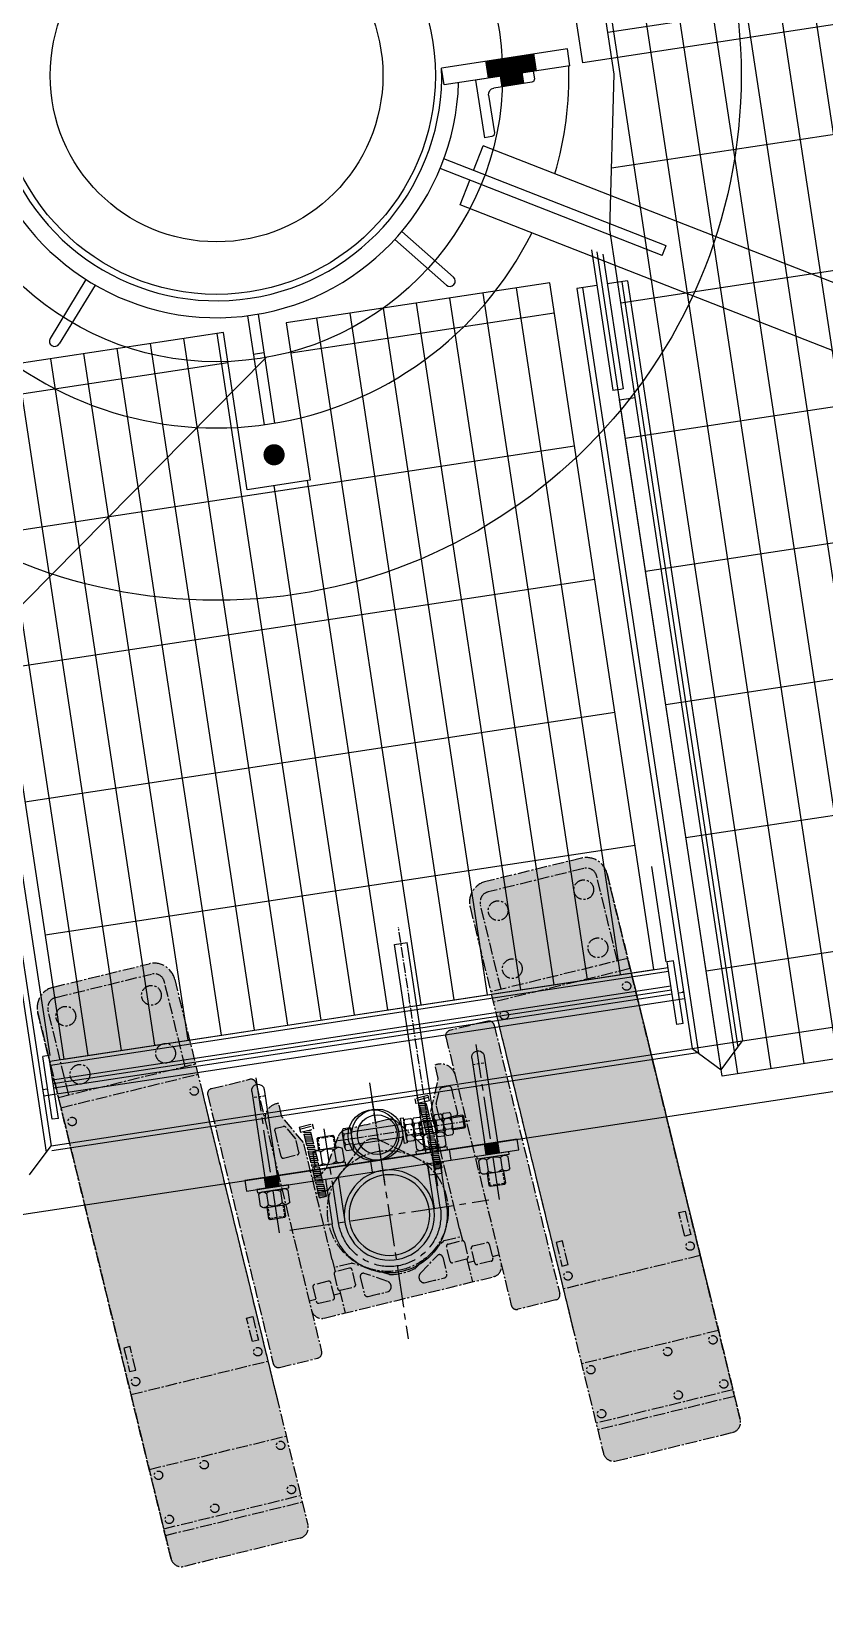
# Model space of a CAD drawing. Extents: x -408 to 1508121, y -29672 to 868845.
# Drawn here: x 1342559 to 1343307, y 372137 to 373633 of the extents above; entities that cross this region are included whole.
import ezdxf

# ---------------------------------------------------------------- set-up
doc = ezdxf.new("R2010")
doc.units = 0
doc.header["$MEASUREMENT"] = 0
for name, pattern in [('CENTER2', [16.875, 11.25, -1.875, 1.875, -1.875]), ('CENTRE', [58, 40, -6, 6, -6]), ('HIDDEN2', [4, 2.5, -1.5])]:
    doc.linetypes.add(name, pattern=pattern)
doc.layers.get('0').update_dxf_attribs({"lineweight": 25})
doc.layers.get('DEFPOINTS').update_dxf_attribs({"color": 1})
for name, color, linetype in [('-GRATING SLOT', 2, 'Continuous'), ('Building Exist', 8, 'Continuous'), ('Cable Ladder Exist', 7, 'Continuous'), ('ELEC', 1, 'CENTER2'), ('Hatch', 8, 'Continuous'), ('Monopole Exist', 7, 'Continuous'), ('Poles Exist', 7, 'Continuous'), ('Steelwork centreline', 1, 'CENTRE'), ('Steelwork Exist', 7, 'Continuous'), ('Steelwork Hidden', 1, 'Continuous'), ('Steelwork New', 2, 'Continuous')]:
    doc.layers.add(name, color=color, linetype=linetype)
pattern_1 = [(98.6293691672023, (1343210.438088908, 372749.4975708759), (-31.39057733275509, -4.763838233643369), []), (188.6293691672023, (1343210.438088908, 372749.4975708759), (19.05535293457347, -125.5623093310203), [])]
pattern_2 = [(255, (-12479.50001493878, -2438.904908980039), (1.690370196005869, -0.4529333289294116), [])]

# ---------------------------------------------------------------- blocks, each defined once
blk = doc.blocks.new('1651651')
at = {"layer": 'Monopole Exist', "color": 8}
for p, q in [((740814.0503221236, 419302.0154061548), (740779.4334414382, 419435.1232124968)), ((740833.4494959847, 419306.8838033381), (740798.7895780816, 419440.1570951153)), ((741109.5840900538, 419377.802196404), (741115.7670692098, 419385.6616345999)), ((741109.5840900538, 419377.802196404), (741141.0218428369, 419353.0702797792)), ((741115.7670692098, 419385.6616345999), (741147.2048219935, 419360.9297179746)), ((741117.4435282497, 419371.6192172482), (741034.4505831351, 419253.7103878794)), ((741133.1624046415, 419359.253258935), (741049.969464395, 419241.060294671)), ((741141.0218428369, 419353.0702797792), (741147.2048219935, 419360.9297179746)), ((740493.9583980786, 419231.9822982739), (740514.1132728175, 419266.533434641)), ((740502.5961821703, 419226.9435795891), (740522.7510569093, 419261.4947159561)), ((740522.7510569093, 419261.4947159561), (740514.1132728175, 419266.533434641)), ((740517.7123382249, 419252.8569318647), (740646.258915417, 419186.778042645)), ((740502.5961821703, 419226.9435795891), (740493.9583980786, 419231.9822982739)), ((740507.6349008547, 419235.5813636809), (740635.8724531528, 419169.661327558))]:
    blk.add_line(p, q, dxfattribs=at)
for centre, radius in [((740871.7344647446, 419038.2493361417), 495.0000000000143), ((740784.7520395321, 419454.4030598596), 19.99999999997682), ((740871.7344647446, 419038.2493361417), 270)]:
    blk.add_circle(centre, radius, dxfattribs=at)
blk = doc.blocks.new('NEW MOUNT')
at = {"layer": 'Building Exist'}
h = blk.add_hatch(color=2, dxfattribs=at)
h.dxf.hatch_style = 1
h.paths.add_polyline_path([(-97.99997345975679, 9.994499960404935), (-105.0001735717323, 9.994537142523768), (-105.0002194128028, 0.0005733540147048), (-97.99997345975679, 0.0005351291511033)])
h.paths.add_polyline_path([(-105.0001735717323, 9.994537142523768), (-111.9999734597568, 9.994574322516197), (-111.9999734597568, 0.000611576191659), (-105.0002194128028, 0.0005733540147048)])
h = blk.add_hatch(color=2, dxfattribs=at)
h.dxf.hatch_style = 1
h.paths.add_polyline_path([(-48.55027701400468, 9.995699700324618), (-71.99997345975679, 9.995228154903087), (-71.99997345975679, 0.0003931560713681), (-48.55033010555053, 0.0002651092236192)])
h.paths.add_polyline_path([(-7.999973459756802, 9.99651511855518), (-48.55027701400468, 9.995699700324618), (-48.55033010555053, 0.0002651092236192), (-7.999973459756802, 4.36838799942e-05)])
h = blk.add_hatch(color=2, dxfattribs=at)
h.dxf.hatch_style = 1
h.paths.add_polyline_path([(48.55038321028768, 9.995699700324618), (72.00007965603982, 9.995228154903087), (72.00007965603982, 0.0003931560713681), (48.55043630183354, 0.0002651092236192)])
h.paths.add_polyline_path([(8.000079656039816, 9.99651511855518), (48.55038321028768, 9.995699700324618), (48.55043630183354, 0.0002651092236192), (8.000079656039816, 4.36838799942e-05)])
h = blk.add_hatch(color=2, dxfattribs=at)
h.dxf.hatch_style = 1
h.paths.add_polyline_path([(98.00002654024321, 9.994499960404935), (105.0002266522187, 9.994537142523768), (105.0002724932892, 0.0005733540147048), (98.00002654024321, 0.0005351291511033)])
h.paths.add_polyline_path([(105.0002266522187, 9.994537142523768), (112.0000265402432, 9.994574322516197), (112.0000265402432, 0.000611576191659), (105.0002724932892, 0.0005733540147048)])
at = {"color": 2}
blk.add_lwpolyline([(-130.0000000176551, -0.0059381552309787), (-129.9999469018585, 9.99406184462714), (130.0000530981415, 9.999290134463081), (129.9999999823449, -0.0007098653913999), (-129.999999982343, 0.0007098653913999)], dxfattribs=at)
at = {"layer": 'Steelwork centreline'}
for p, q in [((2.65402431978e-05, -73.6831518124648), (2.65402431978e-05, 170.635769244629)), ((-104.9999734597568, 53.62161284609829), (-105.0008273696549, -94.3414511189372)), ((-94.96396817046208, 52.54718039781764), (94.96402125094843, 52.54617158020447)), ((-48.54997345788433, 52.54701141342011), (-48.55052665888615, -37.00442193518029)), ((48.5500265403316, 52.54670785848758), (48.54947333932797, -37.00472549011465)), ((105.0000265402432, 53.62161284609829), (105.0008804501412, -94.3414511189372))]:
    blk.add_line(p, q, dxfattribs=at)
blk.add_arc((2.65402431978e-05, 52.54667598901106), 48.55, 359.9993738503077, 180, dxfattribs=at)
at = {"layer": 'Steelwork Exist', "color": 2}
for p, q in [((-54.55027701453764, 9.995609933575906), (-54.5499734578043, 52.54704328289846)), ((-42.55027701469953, 9.995546194619235), (-42.54997345796619, 52.54697954394361)), ((42.54972298364918, 9.995306378641544), (42.55002654042619, 52.54673972796228)), ((54.54972298348002, 9.995242639688511), (54.55002654024247, 52.54667598901106)), ((-119.0001202029671, 25.99461150457319), (-119.0001786303437, 14.99461150473689)), ((-115.392414425276, 27.99459234198548), (-94.60780473473824, 27.99448194288016)), ((-111.6668452971135, 14.99457255314883), (-111.6667868697404, 25.99457255299058)), ((-98.33351196396687, 14.99450173208788), (-98.33345353659388, 25.99450173193145)), ((-91.00012020336365, 25.99446278035066), (-91.00017863073664, 14.99446278050527)), ((91.00017328385002, 25.99446278035066), (91.000231711223, 14.99446278050527)), ((115.3924675057624, 27.99459234198548), (94.60785781522465, 27.99448194288016)), ((98.33356504445328, 14.99450173208788), (98.33350661708029, 25.99450173193145)), ((111.6668983775998, 14.99457255314883), (111.6668399502268, 25.99457255299058)), ((119.0001732834534, 25.99461150457319), (119.0002317108301, 14.99461150473689)), ((-115.3924940989691, 12.99459234219648), (-94.60788440842772, 12.99448194309298)), ((115.3925471794555, 12.99459234219648), (94.60793748891409, 12.99448194309298)), ((-111.0007623730143, -82.10465514742698), (-111.0002583041459, -0.0054309877505148)), ((-99.00076237319081, -82.10471888638001), (-99.00025830431879, -0.0054947267017269)), ((-62.5504151155219, -16.0043475733637), (-62.5503566881489, -5.004347573520134)), ((-38.15804121991822, -3.004477135214982), (-58.94265091045963, -3.004366736106022)), ((-55.21702335491863, -5.004386525104564), (-55.21708178229165, -16.00438652494631)), ((-41.88369002177386, -5.004457346163691), (-41.88374844914688, -16.00445734600725)), ((-34.55041511591844, -16.00449629759168), (-34.55035668854363, -5.004496297759033)), ((34.54958488115517, -16.00494087491643), (34.54964330852817, -5.004940875072862)), ((58.94195877675882, -3.005070436767709), (38.15734908621744, -3.004960037658746)), ((41.88297664175843, -5.004979826657289), (41.88291821438543, -16.00497982649904)), ((55.21630997490318, -5.005050647716416), (55.21625154753018, -16.00505064755998)), ((62.54958488075863, -16.00508959914441), (62.54964330813344, -5.005089599311759)), ((99.00081545367719, -82.10471888638001), (99.00031138480516, -0.0054947267017269)), ((111.0008154535007, -82.10465514742698), (111.0003113846323, -0.0054309877505148)), ((-38.15812089360952, -18.00447713500216), (-58.94273058415275, -18.00436673589684)), ((58.94187910306754, -18.00507043655489), (38.15726941252433, -18.00496003744956))]:
    blk.add_line(p, q, dxfattribs=at)
at = {"layer": 'Steelwork Exist', "color": 8, "linetype": 'HIDDEN2'}
for p, q in [((-97.00005115274328, 38.99449464964346), (-113.0000511525195, 38.99457963491478)), ((-112.0000458409558, 39.99457432332201), (-112.0001095799052, 27.99457432349118)), ((-98.00010958010172, 27.9944999613781), (-98.0000458411505, 39.99449996121075)), ((97.00010423322964, 38.99449464964346), (113.0001042330059, 38.99457963491478)), ((98.00016266058813, 27.9944999613781), (98.00009892163686, 39.99449996121075)), ((112.0000989214422, 39.99457432332201), (112.0001626603916, 27.99457432349118)), ((-56.55048416613317, -29.0043794426565), (-40.55048416635691, -29.00446442792964)), ((-55.55042573877654, -18.00438475438932), (-55.55048947772957, -30.0043847542238)), ((-41.55048947793146, -30.00445911633324), (-41.55042573897482, -18.00445911650604)), ((40.54951583054388, -29.00497274420923), (56.54951583032016, -29.00505772948236)), ((41.54957425790053, -18.00497805594204), (41.5495105189475, -30.00497805577652)), ((55.54951051874559, -30.00505241788597), (55.54957425770225, -18.00505241805877)), ((-99.00073050371793, -76.10471888646369), (-111.0007305035487, -76.10465514751066)), ((99.00078358420431, -76.10471888646369), (111.0007835840351, -76.10465514751066))]:
    blk.add_line(p, q, dxfattribs=at)
at = {"layer": 'Steelwork Exist', "color": 2}
for points in [[(-97.00010958012173, 27.99449464979989), (-97.00005115274328, 38.99449464964346), (-98.0000458411505, 39.99449996121075), (-112.0000458409558, 39.99457432332201), (-113.0000511525195, 38.99457963491478), (-113.000109579898, 27.99457963507121)], [(97.00016266060814, 27.99449464979989), (97.00010423322964, 38.99449464964346), (98.00009892163686, 39.99449996121075), (112.0000989214422, 39.99457432332201), (113.0001042330059, 38.99457963491478), (113.0001626603843, 27.99457963507121)], [(-56.55042573876745, -18.00437944281293), (-56.55048416613317, -29.0043794426565), (-55.55048947772957, -30.0043847542238), (-41.55048947793146, -30.00445911633324), (-40.55048416635691, -29.00446442792964), (-40.55042573898754, -18.00446442808606)], [(40.54957425790962, -18.00497274436566), (40.54951583054388, -29.00497274420923), (41.5495105189475, -30.00497805577652), (55.54951051874559, -30.00505241788597), (56.54951583032016, -29.00505772948236), (56.54957425768952, -18.00505772963879)]]:
    blk.add_lwpolyline(points, dxfattribs=at)
at = {"layer": 'Steelwork Exist'}
for points in [[(-90.00018925390758, 12.99445746895617), (-90.00020518864767, 9.994457468999826), (-120.0002051882238, 9.994616816382404), (-120.0001892534874, 12.99461681633875), (-90.00018925390758, 12.99445746895617)], [(90.00024233439397, 12.99445746895617), (90.00025826913406, 9.994457468999826), (120.0002582687102, 9.994616816382404), (120.0002423339738, 12.99461681633875), (90.00024233439397, 12.99445746895617)], [(-63.55034606497793, -3.004342261967393), (-63.55033013024149, -0.0043422620110505), (-33.5503301306635, -0.0045016093972663), (-33.55034606540357, -3.004501609353609), (-63.55034606497793, -3.004342261967393)], [(33.54965393169914, -3.00493556352012), (33.54966986643558, -0.0049355635637767), (63.54966986601357, -0.0050949109499925), (63.5496539312735, -3.005094910906336), (33.54965393169914, -3.00493556352012)]]:
    blk.add_lwpolyline(points, dxfattribs=at)
at = {"layer": 'Steelwork Exist', "color": 2}
for radius in [42.54999999999999, 38.05]:
    blk.add_circle((2.65402431978e-05, 52.54667598901106), radius, dxfattribs=at)
for centre, radius, start, end in [((2.65402431978e-05, 52.54667598901106), 54.55, 359.9993912933662, 180), ((-115.3334994271172, 17.35483373020361), 4.360640472798487, 212.7691719163159, 327.2302194215258), ((-115.3334660729633, 23.63435032751295), 4.360640472798487, 32.76917191631592, 147.2302194215258), ((-105.0001249245688, 25.10564825358415), 12.11111111111111, 236.6012072009808, 303.3981841369849), ((-105.0001739091349, 15.88342603149249), 12.11111111111111, 56.60120720098078, 123.3981841369849), ((-94.66683276074036, 17.35472395756551), 4.360640472798487, 212.7691719163159, 327.2302194215258), ((-94.66679940659014, 23.63424055487303), 4.360640472798487, 32.76917191631592, 147.2302194215258), ((94.66685248707651, 23.63424055487303), 4.360640472798487, 32.7697805784742, 147.2308280836841), ((94.66688584122677, 17.35472395756551), 4.360640472798487, 212.7697805784742, 327.2308280836841), ((105.0002269896213, 15.88342603149249), 12.11111111111111, 56.60181586310208, 123.3987927990765), ((105.0001780050552, 25.10564825358415), 12.11111111111111, 236.6018158631021, 303.3987927990765), ((115.3335191534497, 23.63435032751295), 4.360640472798487, 32.7697805784742, 147.2308280836841), ((115.3335525076036, 17.35483373020361), 4.360640472798487, 212.7697805784742, 327.2308280836841), ((-58.88370255814697, -7.364608750580372), 4.360640472798487, 32.76917191631592, 147.2302194215258), ((-48.55041039431672, -15.11553304660265), 12.11111111111111, 56.60120720098078, 123.3981841369849), ((-38.21703589177014, -7.364718523222108), 4.360640472798487, 32.76917191631592, 147.2302194215258), ((38.21629743853009, -7.365202052133098), 4.360640472798487, 32.76917191631592, 147.2302194215258), ((48.54958960236036, -15.11612634815537), 12.11111111111111, 56.60120720098078, 123.3981841369849), ((58.88296410490693, -7.365311824774835), 4.360640472798487, 32.76917191631592, 147.2302194215258), ((-58.88373591229537, -13.64412534788789), 4.360640472798487, 212.7691719163159, 327.2302194215258), ((-48.55036140975061, -5.893310824509172), 12.11111111111111, 236.6012072009808, 303.3981841369849), ((-38.21706924592218, -13.64423512053145), 4.360640472798487, 212.7691719163159, 327.2302194215258), ((38.21626408438168, -13.64471864944062), 4.360640472798487, 212.7691719163159, 327.2302194215258), ((48.54963858692645, -5.893904126061896), 12.11111111111111, 236.6012072009808, 303.3981841369849), ((58.88293075075488, -13.64482842208417), 4.360640472798487, 212.7691719163159, 327.2302194215258), ((-105.0007623731071, -82.10468701689986), 5.999999999999999, 179.999695668882, 359.999695668882), ((105.0008154535935, -82.10468701689986), 5.999999999999999, 180.000304331118, 0.0003043311180138999)]:
    blk.add_arc(centre, radius, start, end, dxfattribs=at)
blk = doc.blocks.new('ea65')
at = {"color": 0}
for p, q in [((-2334.730121111032, 1231.212515351246), (-2279.730121111032, 1231.212515351246)), ((-2334.730121111032, 1231.212515351246), (-2334.730121111032, 1224.212515351246)), ((-2279.730121111032, 1231.212515351246), (-2279.730121111032, 1176.212515351246)), ((-2331.730121111032, 1221.212515351246), (-2295.730121111032, 1221.212515351246)), ((-2289.730121111032, 1215.212515351246), (-2289.730121111032, 1179.212515351246)), ((-2286.730121111032, 1176.212515351246), (-2279.730121111032, 1176.212515351246))]:
    blk.add_line(p, q, dxfattribs=at)
for centre, radius, start, end in [((-2331.730121111032, 1224.212515351246), 3, 180, 270), ((-2295.730121111032, 1215.212515351246), 6, 0, 90), ((-2286.730121111032, 1179.212515351246), 3, 180, 270)]:
    blk.add_arc(centre, radius, start, end, dxfattribs=at)
blk = doc.blocks.new('*U255')
at = {"true_color": 0xffffff}
h = blk.add_hatch(color=7, dxfattribs=at)
h.dxf.hatch_style = 1
edge = h.paths.add_edge_path()
edge.add_line((-332.7066466859715, 276.4412483093329), (-862.7066466859714, 276.4412483093329))
edge.add_arc((-862.7066466859714, 266.4412483093329), 10, 90, 180)
edge.add_line((-872.7066466859714, 266.4412483093329), (-872.7066466859714, 153.4412483093329))
edge.add_arc((-862.7066466859714, 153.4412483093329), 10, 180, 270)
edge.add_line((-862.7066466859714, 143.4412483093328), (-332.7066466859715, 143.4412483093328))
edge.add_arc((-332.7066466859715, 163.4412483093329), 20, 270, 360)
edge.add_line((-312.7066466859715, 163.4412483093329), (-312.7066466859715, 256.4412483093329))
edge.add_arc((-332.7066466859715, 256.4412483093329), 20, 0, 90)
h = blk.add_hatch(color=7, dxfattribs=at)
h.dxf.hatch_style = 1
edge = h.paths.add_edge_path()
edge.add_line((-446.0885262970286, 139.1153693262022), (-706.7968293869808, 139.1153693262022))
edge.add_arc((-706.7968293869808, 134.1153693262022), 5, 90, 180)
edge.add_line((-711.7968293869808, 134.1153693262022), (-711.7968293869808, 97.1153693262022))
edge.add_arc((-706.7968293869808, 97.1153693262022), 5, 180, 270)
edge.add_line((-706.7968293869808, 92.1153693262022), (-666.5837014428863, 92.1153693262022))
edge.add_arc((-666.583701443008, 82.11536932649622), 9.99999999970597, 89.99999999930237, 179.9974358599911)
edge.add_line((-676.5837014326997, 82.11581685335246), (-676.5837014326997, -82.11582135241598))
edge.add_arc((-666.5841534486977, -82.11582135241598), 9.999547984002104, 180.0000000000001, 270.0025899196011)
edge.add_line((-666.5837014428863, -92.1153693262022), (-706.7968293869808, -92.1153693262022))
edge.add_arc((-706.7968293869808, -97.1153693262022), 5, 90, 180)
edge.add_line((-711.7968293869808, -97.1153693262022), (-711.7968293869808, -134.1153693262022))
edge.add_arc((-706.7968293869808, -134.1153693262022), 5, 180, 270)
edge.add_line((-706.7968293869808, -139.1153693262022), (-446.0885262970286, -139.1153693262022))
edge.add_arc((-446.0885262970286, -134.1153693262022), 5, 270, 360)
edge.add_line((-441.0885262970286, -134.1153693262022), (-441.0885262970286, -97.1153693262022))
edge.add_arc((-446.0885262970286, -97.1153693262022), 5, 0, 90)
edge.add_line((-446.0885262970286, -92.1153693262022), (-481.9074327716688, -92.11536932617183))
edge.add_arc((-483.562393213261, -78.04116031827297), 14.1711768481399, 276.7065086065166, 368.5758282112092)
edge.add_line((-469.5496589279336, -75.92797998756993), (-482.6034682748312, -75.9279799873475))
edge.add_line((-482.6034682748312, -75.9279799873475), (-511.1367397224703, -61.83331205439754))
edge.add_line((-511.1367397224703, -61.83331205439754), (-545.516775590152, -61.83331205439754))
edge.add_arc((-525.4818612282731, -61.18088892583221), 20.04553440112059, 124.14569243126351, 181.8651383306969, ccw=False)
edge.add_line((-536.7334032615287, -44.59094464321345), (-513.2378649284828, -28.67530617603916))
edge.add_arc((-518.8645265931723, -20.36891965548211), 10.03271541098321, 304.1133129720614, 359.9000611521219)
edge.add_arc((-12189.23337541665, -0.0127187310044761), 11680.41931751228, 359.9000611521219, 360.1000636260545)
edge.add_arc((-527.66162601415, 15.69275943016178), 19.40593010181404, 13.99677610861405, 41.98984976492545)
edge.add_line((-513.2379093257337, 28.67530617603524), (-536.7334032611278, 44.59094464295775))
edge.add_arc((-525.5027205288199, 61.17026306462722), 20.02503518001577, 178.102532482827, 235.88663675663952, ccw=False)
edge.add_line((-545.516775590152, 61.83331205439754), (-511.1367397224703, 61.83331205439754))
edge.add_line((-511.1367397224703, 61.83331205439754), (-482.6034682748312, 75.9279799873475))
edge.add_line((-482.6034682748312, 75.9279799873475), (-469.5496589279673, 75.9279799873475))
edge.add_arc((-483.5623932132608, 78.0411603182731), 14.17117684813971, 351.4241717878807, 443.2934913934836)
edge.add_line((-481.9074327716688, 92.11536932617183), (-446.0885262970286, 92.1153693262022))
edge.add_arc((-446.088526297033, 97.11536932620643), 5.000000000004233, 270.0000000000495, 359.9999999999515)
edge.add_line((-441.0885262970286, 97.1153693262022), (-441.0885262970286, 134.1153693262022))
edge.add_arc((-446.0885262970286, 134.1153693262022), 5, 0, 90)
h = blk.add_hatch()
h.set_pattern_fill('_USER', color=256, scale=1.75, angle=255, pattern_type=0)
h.set_pattern_definition(pattern_2)
h.paths.add_polyline_path([(-500.8611339541557, 52.7888820877124), (-565.245125746721, 52.7888820877124), (-565.245125746721, 59.48338667719509), (-500.8611339541557, 59.48338667719509)])
h = blk.add_hatch()
h.set_pattern_fill('_USER', color=256, scale=1.75, angle=255, pattern_type=0)
h.set_pattern_definition(pattern_2)
h.paths.add_polyline_path([(-500.8611339541557, -52.7888820877124), (-565.245125746721, -52.7888820877124), (-565.245125746721, -59.48338667719509), (-500.8611339541557, -59.48338667719509)])
h = blk.add_hatch(color=7, dxfattribs=at)
h.dxf.hatch_style = 1
edge = h.paths.add_edge_path()
edge.add_line((-332.7066466859715, -143.4412483093328), (-862.7066466859714, -143.4412483093328))
edge.add_arc((-862.7066466859714, -153.4412483093329), 10, 90, 180)
edge.add_line((-872.7066466859714, -153.4412483093329), (-872.7066466859714, -266.4412483093329))
edge.add_arc((-862.7066466859714, -266.4412483093329), 10, 180, 270)
edge.add_line((-862.7066466859714, -276.4412483093329), (-332.7066466859715, -276.4412483093329))
edge.add_arc((-332.7066466859715, -256.4412483093329), 20, 270, 360)
edge.add_line((-312.7066466859715, -256.4412483093329), (-312.7066466859715, -163.4412483093329))
edge.add_arc((-332.7066466859715, -163.4412483093329), 20, 0, 90)
for p, q in [((-840.1391144060934, 276.4412483093329), (-840.1391144060934, 143.4412483093328)), ((-833.7055040693549, 276.4412483093329), (-833.7055040693549, 143.4412483093328)), ((-776.0874149192996, 276.4412483093329), (-776.0874149192996, 143.4412483093328)), ((-703.3556432265495, 276.4412483093329), (-703.3556432265495, 143.4412483093328)), ((-424.8595786234536, 276.4412483093329), (-424.8595786234536, 143.4412483093328)), ((-414.8595786234536, 276.4412483093329), (-414.8595786234536, 143.4412483093328)), ((-414.8595786234536, 266.441248309362), (-332.7066466859715, 266.4412483093329)), ((-322.7066466859715, 256.4412483093329), (-322.7066466859715, 163.4412483093329)), ((-414.8595786234536, 153.441248309362), (-332.7066466859715, 153.4412483093329)), ((-442.8685123504136, 143.4412483093038), (-742.5447810215289, 143.4412483093328)), ((-446.0864014965655, 139.1153693262022), (-706.7947045865174, 139.1153693262022)), ((-711.7947045865174, 134.1153693262022), (-711.7947045865174, 97.1153693262022)), ((-441.0864014965653, 134.1153693262022), (-441.0864014965653, 97.1153693262022)), ((-446.0864014965655, 92.1153693262022), (-706.7947045865174, 92.1153693262022)), ((-657.7505694092423, 85.68155152793044), (-657.7505694092423, 92.1153693262022)), ((-520.830650124949, 83.68155152793042), (-520.830650124949, 70.2002534295898)), ((-493.8206322870855, 85.68155152793044), (-518.8306501249488, 85.68155152793044)), ((-511.1346149220071, 61.83331205439754), (-482.6013434743682, 75.9279799873475)), ((-491.8206322870855, 83.68155152793042), (-491.8206322870855, 77.0939938496158)), ((-482.6013434743682, 75.9279799873475), (-469.5475341275041, 75.9279799873475)), ((-654.4667174678642, 61.83331205439754), (-676.5824966475658, 61.83331205439754)), ((-657.7505694092423, 61.83331205439754), (-657.7505694092423, 68.2002534295898)), ((-624.8986425822541, 61.83331205439754), (-636.5600700311652, 61.83331205439754)), ((-632.4510826484355, 45.19958248708279), (-632.4510826484355, 61.83331205439754)), ((-624.8986425822541, 61.83331205439754), (-511.1346149220071, 61.83331205439754)), ((-560.5146507896887, 50.54071163828485), (-560.5146507896887, 61.83331205439754)), ((-560.5146507896887, 50.54071163828485), (-560.5146507896887, 61.83331205439754)), ((-545.5146507896889, 61.1495455406839), (-545.5146507896889, 61.83331205439754)), ((-545.5146507896889, 61.1495455406839), (-545.5146507896889, 61.83331205439754)), ((-518.8306501249488, 68.2002534295898), (-506.4058328237033, 68.2002534295898)), ((-505.0455499073314, 68.52637415268691), (-493.4603493707427, 74.4201145727129)), ((-500.8611339541557, 62.48338667719509), (-500.8611339541557, 49.78888208768331)), ((-495.8611339541557, 62.48338667719509), (-500.8611339541557, 62.48338667719509)), ((-497.8611339541557, 62.48338667719509), (-497.8611339541557, 49.78888208768331)), ((-495.8611339541557, 62.48338667719509), (-495.8611339541557, 49.78888208768331)), ((-565.245125746721, 59.48338667719509), (-500.8611339541557, 59.48338667719509)), ((-565.245125746721, 59.48338667719509), (-565.245125746721, 52.78888208768328)), ((-565.245125746721, 52.78888208768328), (-500.8611339541557, 52.78888208768328)), ((-524.7605199370473, 7.087493351195008), (-560.5146507896887, 50.54071163828485)), ((-495.8611339541557, 49.78888208768331), (-500.8611339541557, 49.7888820876542)), ((-647.1434730507779, 40.019498990383), (-663.5830543745133, 40.01949899035389)), ((-657.2088868728778, 15.82868535025045), (-644.5572600783952, 35.4991363818117)), ((-651.2436895346791, 12.6880898400268), (-632.7269406668374, 44.18600741471164)), ((-536.7312784606647, 44.59094464295775), (-513.2357401280196, 28.67530617603916)), ((-651.2436895346791, -12.68808984005591), (-632.7269406668374, -44.18600741471164)), ((-524.7605199370473, -7.087493351195008), (-560.5146507896887, -50.54071163828485)), ((-657.2088868728778, -15.82868535025045), (-644.5572600783952, -35.4991363818117)), ((-536.7312784606647, -44.59094464295775), (-513.2357401280196, -28.67530617603916)), ((-647.1434730507779, -40.019498990383), (-663.5830543745133, -40.01949899035389)), ((-632.4510826484355, -45.19958248708279), (-632.4510826484355, -61.83331205439754)), ((-565.245125746721, -52.78888208768328), (-500.8611339541557, -52.78888208768328)), ((-565.245125746721, -59.48338667719509), (-565.245125746721, -52.78888208768328)), ((-565.245125746721, -59.48338667719509), (-500.8611339541557, -59.48338667719509)), ((-560.5146507896887, -50.54071163828485), (-560.5146507896887, -61.83331205439754)), ((-500.8611339541557, -62.48338667719509), (-500.8611339541557, -49.78888208768331)), ((-495.8611339541557, -49.78888208768331), (-500.8611339541557, -49.7888820876542)), ((-497.8611339541557, -62.48338667719509), (-497.8611339541557, -49.78888208768331)), ((-495.8611339541557, -62.48338667719509), (-495.8611339541557, -49.78888208768331)), ((-654.4667174678642, -61.83331205439754), (-676.5824966475658, -61.83331205439754)), ((-657.7505694092423, -61.83331205439754), (-657.7505694092423, -68.2002534295898)), ((-624.8986425822541, -61.83331205439754), (-636.5600700311652, -61.83331205439754)), ((-624.8986425822541, -61.83331205439754), (-511.1346149220071, -61.83331205439754)), ((-545.5146507896889, -61.1495455406839), (-545.5146507896889, -61.83331205439754)), ((-520.830650124949, -83.68155152793042), (-520.830650124949, -70.2002534295898)), ((-518.8306501249488, -68.2002534295898), (-506.4058328237033, -68.2002534295898)), ((-511.1346149220071, -61.83331205439754), (-482.6013434743682, -75.9279799873475)), ((-505.0455499073314, -68.52637415268691), (-493.4603493707427, -74.4201145727129)), ((-495.8611339541557, -62.48338667719509), (-500.8611339541557, -62.48338667719509)), ((-657.7505694092423, -85.68155152793044), (-657.7505694092423, -92.1153693262022)), ((-493.8206322870855, -85.68155152793044), (-518.8306501249488, -85.68155152793044)), ((-491.8206322870855, -83.68155152793042), (-491.8206322870855, -77.0939938496158)), ((-482.6013434743682, -75.9279799873475), (-469.5475341275041, -75.9279799873475)), ((-711.7947045865174, -134.1153693262022), (-711.7947045865174, -97.1153693262022)), ((-446.0864014965655, -92.1153693262022), (-706.7947045865174, -92.1153693262022)), ((-441.0864014965653, -134.1153693262022), (-441.0864014965653, -97.1153693262022)), ((-840.1391144060934, -276.4412483093329), (-840.1391144060934, -143.4412483093328)), ((-833.7055040693549, -276.4412483093329), (-833.7055040693549, -143.4412483093328)), ((-776.0874149192996, -276.4412483093329), (-776.0874149192996, -143.4412483093328)), ((-442.8685123504136, -143.4412483093038), (-742.5447810215289, -143.4412483093328)), ((-446.0864014965655, -139.1153693262022), (-706.7947045865174, -139.1153693262022)), ((-703.3556432265495, -276.4412483093329), (-703.3556432265495, -143.4412483093328)), ((-424.8595786234536, -276.4412483093329), (-424.8595786234536, -143.4412483093328)), ((-414.8595786234536, -276.4412483093329), (-414.8595786234536, -143.4412483093328)), ((-414.8595786234536, -153.441248309362), (-332.7066466859715, -153.4412483093329)), ((-322.7066466859715, -256.4412483093329), (-322.7066466859715, -163.4412483093329)), ((-414.8595786234536, -266.441248309362), (-332.7066466859715, -266.4412483093329)), ((-442.8685123504136, -276.4412483093038), (-742.5447810215289, -276.4412483093329))]:
    blk.add_line(p, q)
for points in [[(-872.7066466859714, 266.4412483093329, -0.4142135623730951), (-862.7066466859714, 276.4412483093329), (-332.7066466859715, 276.4412483093329), (-862.7066466859714, 276.4412483093329), (-332.7066466859715, 276.4412483093329, -0.4142135623730951), (-312.7066466859715, 256.4412483093329), (-312.7066466859715, 163.4412483093329, -0.4142135623730951), (-332.7066466859715, 143.4412483093328), (-862.7066466859714, 143.4412483093328, -0.4142135623730951), (-872.7066466859714, 153.4412483093329)], [(-661.7749665230684, 83.68155152793042), (-661.7749665230684, 70.2002534295898, 0.4142135623730951), (-659.7749665230684, 68.2002534295898), (-645.7284717045432, 68.2002534295898, 0.4142135623730951), (-643.7284717045432, 70.2002534295898), (-643.7284717045432, 83.68155152793042, 0.4142135623730951), (-645.7284717045432, 85.68155152793044), (-659.7749665230684, 85.68155152793044, 0.4142135623730951)], [(-654.5366411587629, 61.30909316777252), (-654.5366411587629, 47.82779506943189, 0.4142135623730951), (-652.5366411587628, 45.82779506943189), (-638.4901463402375, 45.82779506943189, 0.4142135623730951), (-636.4901463402375, 47.82779506943189), (-636.4901463402375, 61.30909316777252, 0.4142135623730951), (-638.4901463402375, 63.30909316777251), (-652.5366411587628, 63.30909316777251, 0.4142135623730951)], [(-654.5366411587629, -61.30909316777252), (-654.5366411587629, -47.82779506943189, -0.4142135623730951), (-652.5366411587628, -45.82779506943189), (-638.4901463402375, -45.82779506943189, -0.4142135623730951), (-636.4901463402375, -47.82779506943189), (-636.4901463402375, -61.30909316777252, -0.4142135623730951), (-638.4901463402375, -63.30909316777251), (-652.5366411587628, -63.30909316777251, -0.4142135623730951)], [(-661.7749665230684, -83.68155152793042), (-661.7749665230684, -70.2002534295898, -0.4142135623730951), (-659.7749665230684, -68.2002534295898), (-645.7284717045432, -68.2002534295898, -0.4142135623730951), (-643.7284717045432, -70.2002534295898), (-643.7284717045432, -83.68155152793042, -0.4142135623730951), (-645.7284717045432, -85.68155152793044), (-659.7749665230684, -85.68155152793044, -0.4142135623730951)], [(-872.7066466859714, -266.4412483093329, 0.4142135623730951), (-862.7066466859714, -276.4412483093329), (-332.7066466859715, -276.4412483093329), (-862.7066466859714, -276.4412483093329), (-332.7066466859715, -276.4412483093329, 0.4142135623730951), (-312.7066466859715, -256.4412483093329), (-312.7066466859715, -163.4412483093329, 0.4142135623730951), (-332.7066466859715, -143.4412483093328), (-862.7066466859714, -143.4412483093328, 0.4142135623730951), (-872.7066466859714, -153.4412483093329)]]:
    blk.add_lwpolyline(points, format="xyb", close=True)
for points in [[(-682.0541925380702, 272.5120136884507), (-682.0541925380702, 266.5418082750402), (-659.1909152265171, 266.5418082750402), (-659.1909152265171, 272.5120136884507)], [(-682.0541925380702, 272.5120136884507), (-682.0541925380702, 266.5418082750402), (-659.1909152265171, 266.5418082750402), (-659.1909152265171, 272.5120136884507)], [(-682.0541925380702, 147.3704829302151), (-682.0541925380702, 153.3406883436255), (-659.1909152265171, 153.3406883436255), (-659.1909152265171, 147.3704829302151)], [(-682.0541925380702, 147.3704829302151), (-682.0541925380702, 153.3406883436255), (-659.1909152265171, 153.3406883436255), (-659.1909152265171, 147.3704829302151)], [(-682.0541925380702, -147.3704829302151), (-682.0541925380702, -153.3406883436255), (-659.1909152265171, -153.3406883436255), (-659.1909152265171, -147.3704829302151)], [(-682.0541925380702, -147.3704829302151), (-682.0541925380702, -153.3406883436255), (-659.1909152265171, -153.3406883436255), (-659.1909152265171, -147.3704829302151)], [(-682.0541925380702, -272.5120136884507), (-682.0541925380702, -266.5418082750402), (-659.1909152265171, -266.5418082750402), (-659.1909152265171, -272.5120136884507)], [(-682.0541925380702, -272.5120136884507), (-682.0541925380702, -266.5418082750402), (-659.1909152265171, -266.5418082750402), (-659.1909152265171, -272.5120136884507)]]:
    blk.add_lwpolyline(points, close=True)
for centre, radius in [((-826.2683315909699, 269.2595454424154), 3.954529108246788), ((-783.470479360828, 269.2595454424154), 3.954529108246788), ((-692.4990483639294, 269.2595454424154), 3.954529108246788), ((-440.0144312001529, 269.2595454424154), 3.954529108246788), ((-398.506260153069, 251.518461920321), 9.313590698272073), ((-342.1309995233778, 251.518461920321), 9.313590698272073), ((-826.2683315909699, 225.0559816169552), 3.954529108246788), ((-784.0483288646674, 225.0559816169552), 3.954529108246788), ((-398.506260153069, 168.3640346983447), 9.313590698272073), ((-342.1309995233778, 168.3640346983447), 9.313590698272073), ((-826.2683315909699, 150.6229511762503), 3.954529108246788), ((-783.470479360828, 150.6229511762503), 3.954529108246788), ((-692.4990483639294, 150.6229511762503), 3.954529108246788), ((-439.3831532214998, 150.6229511762503), 3.954529108246788), ((-592.7066466859712, 0), 57), ((-826.2683315909699, -150.6229511762503), 3.954529108246788), ((-783.470479360828, -150.6229511762503), 3.954529108246788), ((-692.4990483639294, -150.6229511762503), 3.954529108246788), ((-439.3831532214998, -150.6229511762503), 3.954529108246788), ((-398.506260153069, -168.3640346983447), 9.313590698272073), ((-342.1309995233778, -168.3640346983447), 9.313590698272073), ((-826.2683315909699, -225.0559816169552), 3.954529108246788), ((-784.0483288646674, -225.0559816169552), 3.954529108246788), ((-398.506260153069, -251.518461920321), 9.313590698272073), ((-342.1309995233778, -251.518461920321), 9.313590698272073), ((-826.2683315909699, -269.2595454424154), 3.954529108246788), ((-783.470479360828, -269.2595454424154), 3.954529108246788), ((-692.4990483639294, -269.2595454424154), 3.954529108246788), ((-440.0144312001529, -269.2595454424154), 3.954529108246788)]:
    blk.add_circle(centre, radius)
for centre, radius, start, end in [((-332.7066466859715, 256.4412483093329), 10, 0, 90), ((-332.7066466859715, 163.4412483093329), 10, 270, 0), ((-706.7947045865174, 134.1153693262022), 5, 90, 180), ((-446.0864014965655, 134.1153693262022), 5, 0, 90), ((-706.7947045865174, 97.1153693262022), 5, 180, 270), ((-666.581576642423, 82.11536932620218), 10, 90, 179.9973194892577), ((-483.5602684127978, 78.04116031827287), 14.17117684814001, 351.4241717887913, 83.29349139348301), ((-446.0864014965655, 97.1153693262022), 5, 270, 0), ((1586062.78368404, -2.2497260943e-06), 1586739.367385473, 179.9970348691381, 180.0029651308618), ((-518.8306501249488, 83.68155152793042), 2, 90, 180), ((-493.8206322870855, 83.68155152793042), 2, 0, 90), ((-494.8206322870856, 77.0939938496158), 3, 296.9638112957081, 0), ((-525.5146507896887, 61.1495455406839, -3.31276326e-08), 20, 180, 235.8866870304551), ((-525.5146507896887, 61.1495455406839, -3.31276326e-08), 20, 180, 235.8866870304551), ((-518.8306501249488, 70.2002534295898), 2, 180, 270), ((-506.4058328237033, 71.2002534295898), 3, 270, 296.9638112957081), ((-634.4510826484358, 45.19958248708279), 2, 329.5499149481155, 0), ((784365.0461301843, 5.146016750572016), 785031.6298316165, 179.997673700267, 179.9991093573394), ((-663.5830543745133, 37.019498990383), 3, 90, 179.9983637194614), ((-647.1434730507779, 37.019498990383), 3, 329.5499149481155, 90), ((-661.5168080572212, 18.92849232832668), 5.307258070952176, 197.3131889037044, 324.2627262238712), ((-518.8297460403874, 20.38630173838464), 10, 0.0006737508038803, 55.98595212273631), ((-1587248.196977413, -1.727783016307511), 1586739.367385473, 359.9993262525312, 0.0007985251532157001), ((-592.7066466859712, 0), 60, 168.3879029667359, 191.6120970332616), ((-649.5195475531098, 11.67451476768474), 2, 149.5499149505764, 168.3879029667359), ((-537.9804835526329, -2.91038e-11), 15.00000000001585, 331.8033291177296, 28.19667088227047), ((-661.5168080572212, -18.92849232832668), 5.307258070952176, 35.73727377612459, 162.6868110949014), ((-649.5195475531098, -11.67451476768474), 2, 191.6120970332616, 210.4500850518844), ((784365.0461301843, -5.146016750688432), 785031.6298316165, 180.0008906426606, 180.0023262997329), ((-518.8297016430467, -20.38630173832644), 10, 304.0140478772636, 359.9993262475286), ((-663.5830543745133, -37.019498990383), 3, 180.0016362805386, 270), ((-647.1434730507779, -37.019498990383), 3, 270, 30.45008505188445), ((-634.4510826484358, -45.19958248708279), 2, 0, 30.45008505188445), ((-525.5146507896887, -61.1495455406839, -3.31277144e-08), 20, 124.113312973478, 180), ((-518.8306501249488, -70.2002534295898), 2, 90, 180), ((-506.4058328237033, -71.2002534295898), 3, 63.03618870429187, 90), ((-494.8206322870856, -77.0939938496158), 3, 0, 63.03618870429187), ((-666.581576642423, -82.11536932620218), 10, 180.0026805124098, 270), ((-518.8306501249488, -83.68155152793042), 2, 180, 270), ((-493.8206322870855, -83.68155152793042), 2, 270, 0), ((-483.5602684127978, -78.04116031827287), 14.17117684814001, 276.706508606517, 8.575828211208632), ((-706.7947045865174, -97.1153693262022), 5, 90, 180), ((-446.0864014965655, -97.1153693262022), 5, 0, 90), ((-706.7947045865174, -134.1153693262022), 5, 180, 270), ((-446.0864014965655, -134.1153693262022), 5, 270, 0), ((-332.7066466859715, -163.4412483093329), 10, 0, 90), ((-332.7066466859715, -256.4412483093329), 10, 270, 0)]:
    blk.add_arc(centre, radius, start, end)

msp = doc.modelspace()

# ---------------------------------------------------------------- hatches: boundary and pattern name
at = {"layer": 'Hatch'}
h = msp.add_hatch(dxfattribs=at)
h.set_pattern_fill('GRATE', color=256, scale=40, angle=98.62936916720233)
h.set_pattern_definition(pattern_1)
h.paths.add_polyline_path([(1343926.024648607, 373613.009299338), (1343973.801684614, 373649.182788628), (1343908.714314469, 373730.6306675169), (1343845.903728056, 373682.4434306233), (1343793.900401667, 373747.5184308892), (1343101.345465653, 373642.4162007483), (1343108.847573108, 373592.9822206967), (1343104.751844459, 373446.523879038), (1343128.827753644, 373287.8793885915), (1343113.997559628, 373285.6287563549), (1343210.768322517, 372647.972738874), (1343594.562539543, 372706.2174008162), (1343585.574138859, 372765.4450808761), (1343733.875922218, 372787.9513794445), (1343742.864322902, 372728.7236993845), (1344300.90130908, 372813.4114673846), (1344412.921410576, 373099.6849340107), (1344066.465041789, 373533.2273601679), (1344019.666566592, 373495.8293368065)])
h = msp.add_hatch(dxfattribs=at)
h.set_pattern_fill('GRATE', color=256, scale=40, angle=98.62936916720233)
h.set_pattern_definition(pattern_1)
h.paths.add_polyline_path([(1342740.218365318, 373349.2633068007), (1342491.565445658, 373311.5277063042), (1342589.843654343, 372663.9386072372), (1343146.470269723, 372748.4123371754), (1343048.192061039, 373396.0014362426), (1342799.53914138, 373358.2658357462), (1342822.045463743, 373209.9638955915), (1342762.724687681, 373200.961366646)])
h = msp.add_hatch(color=256, dxfattribs=at)
h.paths.add_polyline_path([(1342861.505188384, 372589.0515361073), (1342866.844058229, 372589.8617637123, -0.0816128495155537), (1342866.91856539, 372595.9417710356), (1342861.35357619, 372595.0972275268, 0.0628517831332828)])
h.paths.add_polyline_path([(1342861.505188384, 372589.0515361073, 0.0628517831332828), (1342863.154081979, 372583.2330723144), (1342868.71907118, 372584.0776158233, -0.0816128495155537), (1342866.844058229, 372589.8617637123)])
h.paths.add_polyline_path([(1342903.845036106, 372589.4083369797), (1342909.410025307, 372590.2528804887, 0.0628517831332734), (1342909.258413113, 372596.2985719083), (1342903.919543268, 372595.4883443033, -0.0816128495155416)])
h.paths.add_polyline_path([(1342909.258413113, 372596.2985719083, 0.0628517831332923), (1342907.609519518, 372602.1170357012), (1342902.044530317, 372601.2724921923, -0.081612849515566), (1342903.919543268, 372595.4883443033)])

# ---------------------------------------------------------------- linework, layer by layer
at = {"layer": '-GRATING SLOT', "flags": 128}
msp.add_lwpolyline([(1343594.562539543, 372706.2174008162), (1343210.768322517, 372647.972738874), (1343113.997559628, 373285.6287563549), (1343128.827753644, 373287.8793885915), (1343104.751844459, 373446.523879038), (1343108.847573108, 373592.9822206967), (1343101.345465653, 373642.4162007483), (1343793.900401667, 373747.5184308892), (1343845.903728056, 373682.4434306233), (1343907.735753658, 373731.8552015884), (1343972.823123804, 373650.4073226996)], dxfattribs=at)
msp.add_lwpolyline([(1342740.218365318, 373349.2633068007), (1342491.565445658, 373311.5277063042), (1342589.843654343, 372663.9386072372), (1343146.470269723, 372748.4123371754), (1343048.192061039, 373396.0014362426), (1342799.53914138, 373358.2658357462), (1342822.045463743, 373209.9638955915), (1342762.724687681, 373200.961366646)], close=True, dxfattribs=at)
at = {"layer": 'Building Exist'}
for radius in [206.5, 156.9706278186058]:
    msp.add_circle((1342733.77111017, 373591.6903172616), radius, dxfattribs=at)
for radius, start, end in [(228.5, 18.96599229800146, 178.2927460360009), (212.5, 15.38569619888374, 181.8730421380742), (332.5, 343.8059529151578, 1.54629813999963), (228.5, 198.9659922980014, 358.2927460360008), (212.5, 195.3856961988837, 1.873042138074248), (332.5, 223.8059529081257, 333.4527854261348)]:
    msp.add_arc((1342733.77111017, 373591.6903172616), radius, start, end, dxfattribs=at)
at = {"layer": 'Cable Ladder Exist'}
msp.add_lwpolyline([(1342073.293718175, 371177.1208570568), (1342073.293718175, 372609.9599288078), (1342780.462416648, 373325.7581418826)], dxfattribs=at)
at = {"layer": 'DEFPOINTS'}
for p, q in [((1342576.682433832, 372667.352516239), (1342548.789526198, 372851.1485292807)), ((1343158.026039239, 372755.5772999045), (1343144.366348257, 372845.5857269478))]:
    msp.add_line(p, q, dxfattribs=at)
at = {"layer": 'Hatch'}
msp.add_line((1343173.185616975, 372727.5344189263), (1343174.243156984, 372727.6949113404), dxfattribs=at)
at = {"layer": 'Steelwork centreline', "ltscale": 0.25}
for p, q in [((1342942.411488244, 372544.4613439003), (1342905.378917766, 372788.4817556807)), ((1342880.13815001, 372627.2272818436), (1342892.147080422, 372548.0962869801)), ((1342848.074254779, 372587.0132558188), (1342974.140722077, 372606.1451198343)), ((1342879.118522639, 372567.298020152), (1342880.61894413, 372557.4112241415))]:
    msp.add_line(p, q, dxfattribs=at)
at = {"layer": 'Steelwork Hidden', "ltscale": 0.3}
for p, q in [((1343209.890575945, 372653.7565145399), (1343092.806325386, 373425.2651261561)), ((1343078.959428157, 373391.5422342703), (1343188.53954313, 372669.480966764)), ((1343116.034913196, 373397.1688148614), (1343225.615028169, 372675.1075473548)), ((1342463.506376515, 373298.1409964612), (1342573.086491487, 372576.0797289547)), ((1342577.036631465, 372658.3537916607), (1343160.357596074, 372746.8786596244)), ((1342579.152225767, 372644.4134092862), (1343162.473190377, 372732.9382772499)), ((1343175.293452027, 372720.7741541331), (1342570.518140076, 372628.9933715339)), ((1342578.290323399, 372577.7797682007), (1343187.514693555, 372670.2357404707))]:
    msp.add_line(p, q, dxfattribs=at)
at = {"layer": 'Steelwork Hidden'}
msp.add_line((1342768.617994794, 373328.7481758298), (1342778.504790804, 373330.2485973207), dxfattribs=at)
at = {"layer": 'Steelwork New'}
for p, q in [((1343802.633844931, 373713.4430687917), (1343079.391351768, 373603.6836908546)), ((1343079.391351768, 373603.6836908546), (1343069.638612077, 373667.9478649217)), ((1343064.799124594, 373616.640922764), (1342946.15757247, 373598.6358648732)), ((1343067.199798979, 373600.8220491476), (1343064.799124594, 373616.640922764)), ((1343067.199798979, 373600.8220491476), (1342948.558246855, 373582.8169912565)), ((1342948.558246855, 373582.8169912565), (1342946.15757247, 373598.6358648732)), ((1342976.30438798, 373502.1551188218), (1342985.414375175, 373525.436186953)), ((1344511.500084045, 372928.2719509022), (1342985.414375175, 373525.436186953)), ((1343157.886014514, 373431.1014075794), (1342948.331120971, 373513.101184647)), ((1343154.242019636, 373421.7889803268), (1342944.687126093, 373503.7887573945)), ((1342963.550405909, 373469.5616234385), (1342972.660393103, 373492.8426915696)), ((1344489.636114779, 372872.397387388), (1342963.550405909, 373469.5616234385)), ((1342901.915288785, 373436.9417236887), (1342950.723534693, 373393.9559108129)), ((1342908.524561585, 373444.4462232092), (1342957.332807493, 373401.4604103335)), ((1343087.429793005, 373427.3689875795), (1343107.553851783, 373294.7646059126)), ((1343098.182857767, 373423.1612647324), (1343117.440647794, 373296.2650274036)), ((1342610.571425653, 373399.2288152673), (1342576.714126821, 373343.697668215)), ((1342619.109603141, 373394.0230948377), (1342585.252304308, 373338.4919477853)), ((1343092.553772671, 373393.6053138204), (1343073.620558311, 373390.7320066653)), ((1343073.620558311, 373390.7320066653), (1343182.390445679, 372674.0096090043)), ((1343121.373783041, 373397.9790424664), (1343102.440568681, 373395.1057353114)), ((1343121.373783041, 373397.9790424664), (1343230.143670409, 372681.2566448054)), ((1342763.104134254, 373365.0809094736), (1342778.711085736, 373262.2413096807)), ((1342772.990930265, 373366.5813309646), (1342788.597881747, 373263.7417311718)), ((1342468.84524636, 373298.9512240663), (1342577.615133728, 372582.2288264053)), ((1342577.615133728, 372582.2288264053), (1344489.636114779, 372872.397387388)), ((1341215.170754102, 372314.7770832315), (1344562.839883195, 372822.8198000543)), ((1342901.785949442, 372772.1683029216), (1342913.650104654, 372773.9688087105)), ((1342931.666843434, 372575.2727603762), (1342901.785949442, 372772.1683029216)), ((1342943.530998646, 372577.0732661653), (1342913.650104654, 372773.9688087105)), ((1342576.496479728, 372661.9130382244), (1343159.817444337, 372750.4379061882)), ((1343164.946796446, 372756.6275949481), (1343159.01471884, 372755.7273420536)), ((1343167.993902758, 372696.5603944497), (1343159.01471884, 372755.7273420536)), ((1343173.925980364, 372697.4606473441), (1343164.946796446, 372756.6275949481)), ((1342579.692377504, 372640.8541627225), (1343163.013342113, 372729.3790306862)), ((1343163.666025461, 372725.0782744216), (1342580.345060853, 372636.5534064579)), ((1343174.393199133, 372726.7062317393), (1343169.598103068, 372725.9785273162)), ((1343173.925980364, 372697.4606473441), (1343167.993902758, 372696.5603944497)), ((1343182.390445679, 372674.0096090043), (1343209.890575945, 372653.7565145399)), ((1343209.890575945, 372653.7565145399), (1343230.143670409, 372681.2566448054)), ((1342575.693754231, 372667.2024740899), (1342569.761676625, 372666.3022211953)), ((1342578.740860542, 372607.1352735914), (1342569.761676625, 372666.3022211953)), ((1342584.672938149, 372608.0355264858), (1342575.693754231, 372667.2024740899)), ((1342574.412983246, 372635.6531535633), (1342569.617887181, 372634.9254491403)), ((1342939.815057581, 372611.5560775646), (1342945.005625487, 372612.3437988473)), ((1342947.97166429, 372612.7939252946), (1342953.162232195, 372613.5816465774)), ((1342584.672938149, 372608.0355264858), (1342578.740860542, 372607.1352735914)), ((1342853.503328412, 372598.4573979489), (1342859.929745818, 372599.4326719181)), ((1342859.929745818, 372599.4326719181), (1342863.080630949, 372578.6704002965)), ((1342908.358160219, 372602.2306495146), (1342860.604935489, 372594.9836137136)), ((1342912.899574931, 372588.9676824247), (1342910.560649301, 372604.3796721375)), ((1342911.637688952, 372607.2798763154), (1342916.828256857, 372608.0675975982)), ((1342917.653488678, 372602.6298597926), (1342912.462920772, 372601.8421385099)), ((1342921.056181639, 372590.2055301547), (1342918.71725601, 372605.6175198674)), ((1342921.056181639, 372590.2055301547), (1342918.71725601, 372605.6175198674)), ((1342919.79429566, 372608.5177240455), (1342924.984863566, 372609.3054453281)), ((1342925.810095386, 372603.8677075226), (1342920.61952748, 372603.0799862398)), ((1342929.212788348, 372591.4433778849), (1342926.873862718, 372606.8553675972)), ((1342941.07694356, 372593.243883674), (1342938.73801793, 372608.6558733864)), ((1342945.830857307, 372606.9060610417), (1342940.640289401, 372606.118339759)), ((1342947.331278798, 372597.0192650314), (1342942.140710893, 372596.2315437486)), ((1342949.233550268, 372594.4817314039), (1342946.894624639, 372609.8937211165)), ((1342949.233550268, 372594.4817314039), (1342946.894624639, 372609.8937211165)), ((1342953.987464015, 372608.1439087718), (1342948.79689611, 372607.3561874889)), ((1342955.487885506, 372598.2571127615), (1342950.297317601, 372597.4693914786)), ((1342957.390156977, 372595.719579134), (1342955.051231347, 372611.1315688464)), ((1342965.948746979, 372610.970604699), (1342955.320441268, 372609.3576515963)), ((1342967.087468729, 372610.1319672471), (1342955.470483417, 372608.3689719953)), ((1342956.970904908, 372598.482175985), (1342968.58789022, 372600.2451712368)), ((1342957.120947057, 372597.493496384), (1342967.749252768, 372599.1064494866)), ((1342965.948746979, 372610.970604699), (1342967.087468729, 372610.1319672471)), ((1342967.749252768, 372599.1064494866), (1342965.948746979, 372610.970604699)), ((1342968.58789022, 372600.2451712368), (1342967.087468729, 372610.1319672471)), ((1342968.58789022, 372600.2451712368), (1342967.749252768, 372599.1064494866)), ((1342557.362039264, 372554.7286961397), (1342577.615133728, 372582.2288264053)), ((1342854.76521439, 372580.1452040583), (1342852.426288761, 372595.557193771)), ((1342860.754977639, 372593.9949341125), (1342854.328560232, 372593.0196601434)), ((1342862.255399129, 372584.1081381022), (1342855.828981722, 372583.132864133)), ((1342910.158666008, 372590.3664943022), (1342862.405441278, 372583.1194585011)), ((1342919.153910169, 372592.7430637823), (1342913.963342263, 372591.9553424996)), ((1342914.788574083, 372586.5176046941), (1342919.979141989, 372587.3053259765)), ((1342927.310516877, 372593.9809115123), (1342922.119948972, 372593.1931902297)), ((1342922.945180791, 372587.7554524239), (1342928.135748697, 372588.5431737065)), ((1342942.965942712, 372590.7938059429), (1342948.156510618, 372591.581527226)), ((1342951.122549421, 372592.0316536729), (1342956.313117326, 372592.8193749556)), ((1342856.654213542, 372577.6951263274), (1342863.080630949, 372578.6704002965)), ((1342879.118522639, 372567.298020152), (1342953.269492715, 372578.5511813339)), ((1342880.61894413, 372557.4112241415), (1342954.769914207, 372568.6643853234)), ((1342946.659377455, 372556.4592964837), (1342945.031420137, 372567.1864701549)), ((1342953.269492715, 372578.5511813339), (1342954.769914207, 372568.6643853234)), ((1342934.795222242, 372554.6587906946), (1342933.167264924, 372565.3859643659)), ((1342934.795222242, 372554.6587906946), (1342946.659377455, 372556.4592964837))]:
    msp.add_line(p, q, dxfattribs=at)
for points, const_width in [([(1343010.438646612, 373608.3911693218), (1343012.839320998, 373592.5722957052)], 47), ([(1343011.833741321, 373592.4196887984), (1343013.334162812, 373582.5328927882)], 22)]:
    msp.add_lwpolyline(points, dxfattribs=dict(at, const_width=const_width))
at = {"layer": 'Steelwork New', "const_width": 10}
msp.add_lwpolyline([(1342783.123958175, 373233.1633673271, -1), (1342793.010754185, 373234.6637888178, -1)], format="xyb", close=True, dxfattribs=at)
at = {"layer": 'Steelwork New'}
msp.add_lwpolyline([(1342907.457907325, 372608.1627271208), (1342909.929606326, 372608.5378324935), (1342913.530617905, 372584.8095220686), (1342911.058918903, 372584.4344166961), (1342907.457907325, 372608.1627271208)], dxfattribs=at)
for centre, radius in [((1342881.842806891, 372592.1379758244), 24), ((1342885.381800749, 372592.6750540078), 24.15), ((1342885.381800749, 372592.6750540078), 18.75)]:
    msp.add_circle(centre, radius, dxfattribs=at)
for centre, radius, start, end in [((1342733.77111017, 373591.6903172616), 453.5, 337.9891795320197, 339.2695587994422), ((1342954.028171093, 373397.7081605733), 5, 228.6293691788717, 48.62936917887164), ((1342580.983215565, 373341.0948080003), 5, 148.6293691583459, 328.6293691583458), ((1343044.457270973, 373743.8537635306), 453.5, 277.9891795439626, 279.2695587899529), ((1342943.668099279, 372609.3593281416), 3.270480354598866, 311.398845416242, 65.85989291720458), ((1342950.134422318, 372610.3406581947), 3.270480354598866, 131.398845416242, 245.8598929172044), ((1342951.824705987, 372610.5971758715), 3.270480354598866, 311.398845416242, 65.85989291720458), ((1342855.666086439, 372596.004130849), 3.270480354598866, 131.398845416242, 245.8598929172044), ((1342913.80044698, 372604.8266092158), 3.270480354598866, 131.398845416242, 245.8598929172044), ((1342920.710618492, 372598.0365601354), 9.083333333333332, 155.2308807042967, 222.0278576286993), ((1342915.49073065, 372605.0831268926), 3.270480354598866, 311.398845416242, 65.85989291720458), ((1342910.906212448, 372596.5486421568), 9.083333333333332, 335.2308807042966, 42.02785762869925), ((1342921.957053688, 372606.0644569456), 3.270480354598866, 131.398845416242, 245.8598929172044), ((1342928.867225201, 372599.2744078653), 9.083333333333332, 155.2308807042967, 222.0278576286993), ((1342923.647337358, 372606.3209746225), 3.270480354598866, 311.398845416242, 65.85989291720458), ((1342919.062819157, 372597.7864898869), 9.083333333333332, 335.2308807042966, 42.02785762869925), ((1342941.977815609, 372609.1028104647), 3.270480354598866, 131.398845416242, 245.8598929172044), ((1342948.887987122, 372602.3127613844), 9.083333333333332, 155.2308807042967, 222.0278576286993), ((1342939.083581078, 372600.8248434059), 9.083333333333332, 335.2308807042966, 42.02785762869925), ((1342945.99375259, 372594.0347943256), 3.270480354598866, 311.398845416242, 65.85989291720458), ((1342957.04459383, 372603.5506091145), 9.083333333333332, 155.2308807042967, 222.0278576286993), ((1342952.460075629, 372595.0161243787), 3.270480354598866, 131.398845416242, 245.8598929172044), ((1342947.240187786, 372602.062691136), 9.083333333333332, 335.2308807042966, 42.02785762869925), ((1342954.150359299, 372595.2726420555), 3.270480354598866, 311.398845416242, 65.85989291720458), ((1342862.576257952, 372589.2140817688), 9.083333333333332, 155.2308807042967, 222.0278576286993), ((1342857.99173975, 372580.679597033), 3.270480354598866, 131.398845416242, 245.8598929172044), ((1342916.126100291, 372589.5020753996), 3.270480354598866, 131.398845416242, 245.8598929172044), ((1342917.816383961, 372589.7585930765), 3.270480354598866, 311.398845416242, 65.85989291720458), ((1342924.282707, 372590.7399231296), 3.270480354598866, 131.398845416242, 245.8598929172044), ((1342925.972990669, 372590.9964408065), 3.270480354598866, 311.398845416242, 65.85989291720458), ((1342944.30346892, 372593.7782766487), 3.270480354598866, 131.398845416242, 245.8598929172044)]:
    msp.add_arc(centre, radius, start, end, dxfattribs=at)

# ---------------------------------------------------------------- block references
at = {"layer": 'Building Exist', "xscale": -1, "rotation": 188.6293691672023}
msp.add_blockref('NEW MOUNT', (1342889.005477673, 372568.7977477831), dxfattribs=at)
at = {"layer": 'ELEC', "lineweight": -2, "rotation": 103.7204120629615}
msp.add_blockref('*U255', (1342754.76123943, 373096.404099637), dxfattribs=at)
at = {"layer": 'Poles Exist'}
msp.add_blockref('1651651', (601862.0366454255, -45446.55901888019), dxfattribs=at)
at = {"layer": 'Steelwork New', "xscale": -1, "rotation": 8.629369167202343}
msp.add_blockref('ea65', (1340909.029740078, 372027.9879505475), dxfattribs=at)

doc.saveas('drawing.dxf')
